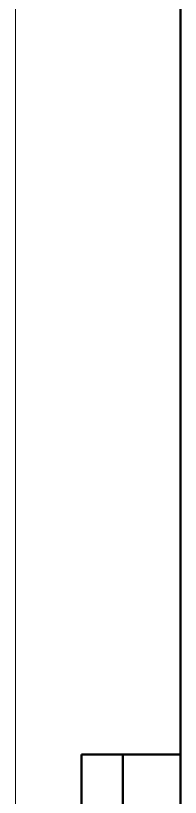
# Model space of a CAD drawing. Header units: millimetres. Extents: x -3894 to -3474, y -291 to 6.
# Drawn here: x -3893.8 to -3873.8, y -146.2 to -51.2 of the extents above; entities that cross this region are included whole.
import ezdxf

# ---------------------------------------------------------------- set-up
doc = ezdxf.new("R2010")
doc.units = ezdxf.units.MM
doc.layers.add('ОСНОВНОЙ', color=7, linetype='Continuous', lineweight=25)

msp = doc.modelspace()

# ---------------------------------------------------------------- linework, layer by layer
at = {"color": 7, "linetype": 'Continuous', "lineweight": 18}
msp.add_line((-3893.756, 6.021), (-3893.756, -290.979), dxfattribs=at)
at = {"color": 7, "linetype": 'Continuous', "lineweight": 50}
for p, q in [((-3873.756, -285.979), (-3873.756, 1.021)), ((-3873.756, -140.979), (-3885.756, -140.979)), ((-3885.756, -285.979), (-3885.756, -140.979)), ((-3880.756, -285.979), (-3880.756, -140.979)), ((-3873.756, -285.979), (-3873.756, -140.979))]:
    msp.add_line(p, q, dxfattribs=at)
at = {"layer": 'ОСНОВНОЙ', "linetype": 'Continuous', "lineweight": 18}
for p, q in [((-3873.756, -285.979), (-3873.756, 1.021)), ((-3873.757, -142.479), (-3873.755, -142.479))]:
    msp.add_line(p, q, dxfattribs=at)

doc.saveas('drawing.dxf')
